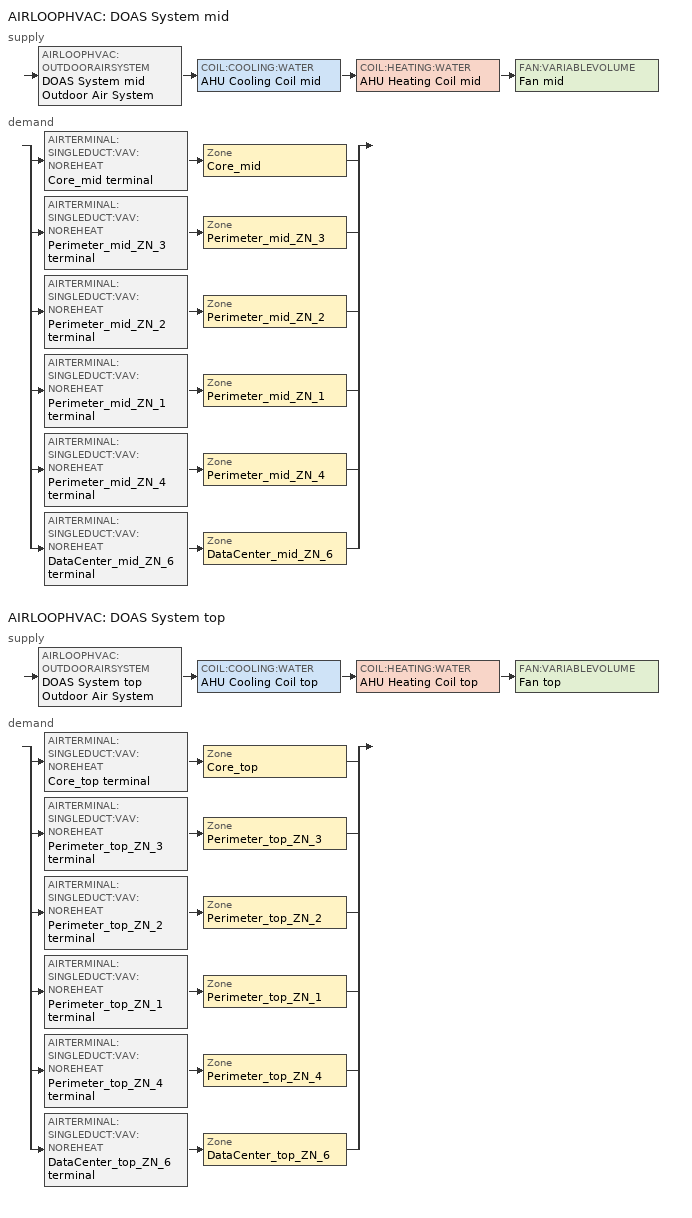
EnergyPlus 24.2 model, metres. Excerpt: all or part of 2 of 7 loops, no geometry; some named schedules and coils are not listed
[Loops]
AIRLOOPHVAC 'DOAS System mid'
 supply: AIRLOOPHVAC:OUTDOORAIRSYSTEM 'DOAS System mid Outdoor Air System' > COIL:COOLING:WATER 'AHU Cooling Coil mid' > COIL:HEATING:WATER 'AHU Heating Coil mid' > FAN:VARIABLEVOLUME 'Fan mid'
 demand: split
  | AIRTERMINAL:SINGLEDUCT:VAV:NOREHEAT 'Core_mid terminal' > Zone 'Core_mid'
  | AIRTERMINAL:SINGLEDUCT:VAV:NOREHEAT 'Perimeter_mid_ZN_3 terminal' > Zone 'Perimeter_mid_ZN_3'
  | AIRTERMINAL:SINGLEDUCT:VAV:NOREHEAT 'Perimeter_mid_ZN_2 terminal' > Zone 'Perimeter_mid_ZN_2'
  | AIRTERMINAL:SINGLEDUCT:VAV:NOREHEAT 'Perimeter_mid_ZN_1 terminal' > Zone 'Perimeter_mid_ZN_1'
  | AIRTERMINAL:SINGLEDUCT:VAV:NOREHEAT 'Perimeter_mid_ZN_4 terminal' > Zone 'Perimeter_mid_ZN_4'
  | AIRTERMINAL:SINGLEDUCT:VAV:NOREHEAT 'DataCenter_mid_ZN_6 terminal' > Zone 'DataCenter_mid_ZN_6'
AIRLOOPHVAC 'DOAS System top'
 supply: AIRLOOPHVAC:OUTDOORAIRSYSTEM 'DOAS System top Outdoor Air System' > COIL:COOLING:WATER 'AHU Cooling Coil top' > COIL:HEATING:WATER 'AHU Heating Coil top' > FAN:VARIABLEVOLUME 'Fan top'
 demand: split
  | AIRTERMINAL:SINGLEDUCT:VAV:NOREHEAT 'Core_top terminal' > Zone 'Core_top'
  | AIRTERMINAL:SINGLEDUCT:VAV:NOREHEAT 'Perimeter_top_ZN_3 terminal' > Zone 'Perimeter_top_ZN_3'
  | AIRTERMINAL:SINGLEDUCT:VAV:NOREHEAT 'Perimeter_top_ZN_2 terminal' > Zone 'Perimeter_top_ZN_2'
  | AIRTERMINAL:SINGLEDUCT:VAV:NOREHEAT 'Perimeter_top_ZN_1 terminal' > Zone 'Perimeter_top_ZN_1'
  | AIRTERMINAL:SINGLEDUCT:VAV:NOREHEAT 'Perimeter_top_ZN_4 terminal' > Zone 'Perimeter_top_ZN_4'
  | AIRTERMINAL:SINGLEDUCT:VAV:NOREHEAT 'DataCenter_top_ZN_6 terminal' > Zone 'DataCenter_top_ZN_6'
[DesignSpecification:OutdoorAir] Outdoor Air Method=Flow/Area; Outdoor Air Flow per Zone Floor Area=0.0004318
SZ DSOA Core_mid; SZ DSOA Perimeter_mid_ZN_3; SZ DSOA Perimeter_mid_ZN_2; SZ DSOA Perimeter_mid_ZN_1; SZ DSOA Perimeter_mid_ZN_4; SZ DSOA Core_top; SZ DSOA Perimeter_top_ZN_3; SZ DSOA Perimeter_top_ZN_2; SZ DSOA Perimeter_top_ZN_1; SZ DSOA Perimeter_top_ZN_4; SZ DSOA DataCenter_mid_ZN_6; SZ DSOA DataCenter_top_ZN_6
[DesignSpecification:ZoneAirDistribution] Zone Air Distribution Effectiveness in Cooling Mode=1; Zone Air Distribution Effectiveness in Heating Mode=1
Name | Minimum Zone Ventilation Efficiency
VAV_Zone_AirDistribution | 0.6
CM DSZAD Building
[Sizing:Zone] Zone Cooling Design Supply Air Temperature Input Method=SupplyAirTemperature; Zone Cooling Design Supply Air Temperature=12.8; Zone Heating Design Supply Air Temperature Input Method=SupplyAirTemperature; Zone Heating Design Supply Air Temperature=40; Zone Cooling Design Supply Air Humidity Ratio=0.0085; Zone Heating Design Supply Air Humidity Ratio=0.008; Cooling Design Air Flow Method=DesignDay; Cooling Design Air Flow Rate=0; Cooling Minimum Air Flow Fraction=0; Heating Design Air Flow Method=DesignDay; Heating Design Air Flow Rate=0; Account for Dedicated Outdoor Air System=Yes; Dedicated Outdoor Air System Control Strategy=NeutralSupplyAir; Dedicated Outdoor Air Low Setpoint Temperature for Design=21.1; Dedicated Outdoor Air High Setpoint Temperature for Design=23.9; Zone Load Sizing Method=Sensible Load Only No Latent Load; Zone Latent Cooling Design Supply Air Humidity Ratio Input Method=HumidityRatioDifference; Zone Cooling Design Supply Air Humidity Ratio Difference=0.005; Zone Latent Heating Design Supply Air Humidity Ratio Input Method=HumidityRatioDifference; Zone Humidification Design Supply Air Humidity Ratio Difference=0.005
Name | Design Specification Outdoor Air Object | Design Specification Zone Air Distribution Object
Core_mid | SZ DSOA Core_mid | VAV_Zone_AirDistribution
Perimeter_mid_ZN_3 | SZ DSOA Perimeter_mid_ZN_3 | VAV_Zone_AirDistribution
Perimeter_mid_ZN_2 | SZ DSOA Perimeter_mid_ZN_2 | VAV_Zone_AirDistribution
Perimeter_mid_ZN_1 | SZ DSOA Perimeter_mid_ZN_1 | VAV_Zone_AirDistribution
Perimeter_mid_ZN_4 | SZ DSOA Perimeter_mid_ZN_4 | VAV_Zone_AirDistribution
Core_top | SZ DSOA Core_top | VAV_Zone_AirDistribution
Perimeter_top_ZN_3 | SZ DSOA Perimeter_top_ZN_3 | VAV_Zone_AirDistribution
Perimeter_top_ZN_2 | SZ DSOA Perimeter_top_ZN_2 | VAV_Zone_AirDistribution
Perimeter_top_ZN_1 | SZ DSOA Perimeter_top_ZN_1 | VAV_Zone_AirDistribution
Perimeter_top_ZN_4 | SZ DSOA Perimeter_top_ZN_4 | VAV_Zone_AirDistribution
DataCenter_mid_ZN_6 | SZ DSOA DataCenter_mid_ZN_6
DataCenter_top_ZN_6 | SZ DSOA DataCenter_top_ZN_6
[SIZING:SYSTEM] Type of Load to Size On=VentilationRequirement; Design Outdoor Air Flow Rate=Autosize; Central Heating Maximum System Air Flow Ratio=Autosize; Preheat Design Temperature=7; Preheat Design Humidity Ratio=0.008; Precool Design Temperature=12.8; Precool Design Humidity Ratio=0.008; Central Cooling Design Supply Air Temperature=12.8; Central Heating Design Supply Air Temperature=12.8; Type of Zone Sum to Use=NonCoincident; 100 Outdoor Air in Cooling=Yes; 100 Outdoor Air in Heating=Yes; Central Cooling Design Supply Air Humidity Ratio=0.0085; Central Heating Design Supply Air Humidity Ratio=0.008; Cooling Supply Air Flow Rate Method=DesignDay; Cooling Supply Air Flow Rate=0; Cooling Supply Air Flow Rate Per Floor Area=0.00996765; Cooling Fraction of Autosized Cooling Supply Air Flow Rate=1; Cooling Supply Air Flow Rate Per Unit Cooling Capacity=3.94755e-05; Heating Supply Air Flow Rate Method=DesignDay; Heating Supply Air Flow Rate=0; Heating Supply Air Flow Rate Per Floor Area=0.00996765; Heating Fraction of Autosized Heating Supply Air Flow Rate=1; Heating Fraction of Autosized Cooling Supply Air Flow Rate=1; Heating Supply Air Flow Rate Per Unit Heating Capacity=3.15882e-05; System Outdoor Air Method=ZoneSum; Zone Maximum Outdoor Air Fraction=1; Cooling Design Capacity Method=CoolingDesignCapacity; Cooling Design Capacity=Autosize; Cooling Design Capacity Per Floor Area=234.7; Fraction of Autosized Cooling Design Capacity=1; Heating Design Capacity Method=HeatingDesignCapacity; Heating Design Capacity=Autosize; Heating Design Capacity Per Floor Area=157; Fraction of Autosized Heating Design Capacity=1; Central Cooling Capacity Control Method=OnOff; Occupant Diversity=autosize
DOAS System mid; DOAS System top
[ZoneControl:Thermostat] Control Type Schedule=Dual Zone Control Type Sched
Name | Zone or ZoneList | Control 1
Core_mid Thermostat | Core_mid | Core_mid Dual SP Control
Perimeter_mid_ZN_3 Thermostat | Perimeter_mid_ZN_3 | Perimeter_mid_ZN_3 Dual SP Control
Perimeter_mid_ZN_2 Thermostat | Perimeter_mid_ZN_2 | Perimeter_mid_ZN_2 Dual SP Control
Perimeter_mid_ZN_1 Thermostat | Perimeter_mid_ZN_1 | Perimeter_mid_ZN_1 Dual SP Control
Perimeter_mid_ZN_4 Thermostat | Perimeter_mid_ZN_4 | Perimeter_mid_ZN_4 Dual SP Control
Core_top Thermostat | Core_top | Core_top Dual SP Control
Perimeter_top_ZN_3 Thermostat | Perimeter_top_ZN_3 | Perimeter_top_ZN_3 Dual SP Control
Perimeter_top_ZN_2 Thermostat | Perimeter_top_ZN_2 | Perimeter_top_ZN_2 Dual SP Control
Perimeter_top_ZN_1 Thermostat | Perimeter_top_ZN_1 | Perimeter_top_ZN_1 Dual SP Control
Perimeter_top_ZN_4 Thermostat | Perimeter_top_ZN_4 | Perimeter_top_ZN_4 Dual SP Control
DataCenter_mid_ZN_6 Thermostat | DataCenter_mid_ZN_6 | DataCenter Cooling Setpoints Dual SP Control
DataCenter_top_ZN_6 Thermostat | DataCenter_top_ZN_6 | DataCenter Cooling Setpoints Dual SP Control
[ThermostatSetpoint:DualSetpoint]
Name | Heating Setpoint Temperature Schedule | Cooling Setpoint Temperature Schedule
DataCenter Cooling Setpoints Dual SP Control | HTGSETP_DC_SCH | CLGSETP_DC_SCH
Core_mid Dual SP Control; Perimeter_mid_ZN_3 Dual SP Control; Perimeter_mid_ZN_1 Dual SP Control; Perimeter_mid_ZN_4 Dual SP Control; Core_top Dual SP Control; Perimeter_top_ZN_3 Dual SP Control; Perimeter_top_ZN_2 Dual SP Control; Perimeter_top_ZN_1 Dual SP Control; Perimeter_top_ZN_4 Dual SP Control | HTGSETP_SCH_YES_OPTIMUM | CLGSETP_SCH_YES_OPTIMUM
Perimeter_mid_ZN_2 Dual SP Control | HTGSETP_SCH_YES_OPTIMUM_w_SB | CLGSETP_SCH_YES_OPTIMUM_w_SB
[AIRTERMINAL:SINGLEDUCT:VAV:NOREHEAT] Availability Schedule=Always On Discrete hvac_library; Maximum Air Flow Rate=Autosize; Zone Minimum Air Flow Input Method=Constant; Constant Minimum Air Flow Fraction=0.3; Fixed Minimum Air Flow Rate=autosize
Core_mid terminal; Perimeter_mid_ZN_3 terminal; Perimeter_mid_ZN_2 terminal; Perimeter_mid_ZN_1 terminal; Perimeter_mid_ZN_4 terminal; DataCenter_mid_ZN_6 terminal; Core_top terminal; Perimeter_top_ZN_3 terminal; Perimeter_top_ZN_2 terminal; Perimeter_top_ZN_1 terminal; Perimeter_top_ZN_4 terminal; DataCenter_top_ZN_6 terminal
[Zone equipment]
Core_mid: Core_mid terminal, Core_mid FourPipeFanCoil
Perimeter_mid_ZN_3: Perimeter_mid_ZN_3 terminal, Perimeter_mid_ZN_3 FourPipeFanCoil
Perimeter_mid_ZN_2: Perimeter_mid_ZN_2 terminal, Perimeter_mid_ZN_2 FourPipeFanCoil
Perimeter_mid_ZN_1: Perimeter_mid_ZN_1 terminal, Perimeter_mid_ZN_1 FourPipeFanCoil
Perimeter_mid_ZN_4: Perimeter_mid_ZN_4 terminal, Perimeter_mid_ZN_4 FourPipeFanCoil
DataCenter_mid_ZN_6: DataCenter_mid_ZN_6 terminal, DataCenter_mid_ZN_6 FourPipeFanCoil
Core_top: Core_top terminal, Core_top FourPipeFanCoil
Perimeter_top_ZN_3: Perimeter_top_ZN_3 terminal, Perimeter_top_ZN_3 FourPipeFanCoil
Perimeter_top_ZN_2: Perimeter_top_ZN_2 terminal, Perimeter_top_ZN_2 FourPipeFanCoil
Perimeter_top_ZN_1: Perimeter_top_ZN_1 terminal, Perimeter_top_ZN_1 FourPipeFanCoil
Perimeter_top_ZN_4: Perimeter_top_ZN_4 terminal, Perimeter_top_ZN_4 FourPipeFanCoil
DataCenter_top_ZN_6: DataCenter_top_ZN_6 terminal, DataCenter_top_ZN_6 FourPipeFanCoil
[FAN:VARIABLEVOLUME] Availability Schedule=Always On Discrete hvac_library; Fan Total Efficiency=0.6; Pressure Rise=500; Maximum Flow Rate=Autosize; Fan Power Minimum Flow Rate Input Method=FixedFlowRate; Fan Power Minimum Flow Fraction=0; Fan Power Minimum Air Flow Rate=0; Motor Efficiency=0.93; Motor In Airstream Fraction=1; Fan Power Coefficient 1=0.0013; Fan Power Coefficient 2=0.147; Fan Power Coefficient 3=0.9506; Fan Power Coefficient 4=-0.0998; Fan Power Coefficient 5=0; EndUse Subcategory=General
Fan mid; Fan top
[COIL:COOLING:WATER] Availability Schedule=Always On Discrete hvac_library; Design Water Flow Rate=Autosize; Design Air Flow Rate=Autosize; Design Inlet Water Temperature=Autosize; Design Inlet Air Temperature=Autosize; Design Outlet Air Temperature=Autosize; Design Inlet Air Humidity Ratio=Autosize; Design Outlet Air Humidity Ratio=Autosize; Type of Analysis=SimpleAnalysis; Heat Exchanger Configuration=CrossFlow
AHU Cooling Coil mid; AHU Cooling Coil top
[COIL:HEATING:WATER] Availability Schedule=Always On Discrete hvac_library; UFactor Times Area Value=Autosize; Maximum Water Flow Rate=Autosize; Performance Input Method=UFactorTimesAreaAndDesignWaterFlowRate; Rated Capacity=Autosize; Rated Inlet Water Temperature=60; Rated Inlet Air Temperature=16.6; Rated Outlet Water Temperature=40; Rated Outlet Air Temperature=32.2; Rated Ratio for Air and Water Convection=0.5; Design Water Temperature Difference=20
AHU Heating Coil mid; AHU Heating Coil top
[AirLoopHVAC:UnitaryHeatPump:WaterToAir] Availability Schedule=Always_On; Supply Air Flow Rate=autosize; Heating Convergence=0.001; Cooling Convergence=0.001; Maximum Supply Air Temperature from Supplemental Heater=50; Fan Placement=BlowThrough; Supply Air Fan Operating Mode Schedule=SupplyFanSch
Name | Controlling Zone or Thermostat Location | Supply Air Fan | Heating Coil | Cooling Coil | Supplemental Heating Coil
AirLoop DataCenter mid DXAC Heat Pump | DataCenter_mid_ZN_6 | AirLoop DataCenter mid Supply Fan | AirLoop DataCenter mid Heating Coil | AirLoop DataCenter mid Cooling Coil | AirLoop DataCenter mid_SuppHeatCoil
AirLoop DataCenter top DXAC Heat Pump | DataCenter_top_ZN_6 | AirLoop DataCenter top Supply Fan | AirLoop DataCenter top Heating Coil | AirLoop DataCenter top Cooling Coil | AirLoop DataCenter top_SuppHeatCoil
[CONTROLLER:WATERCOIL] Actuator Variable=Flow; Controller Convergence Tolerance=autosize; Maximum Actuated Flow=autosize; Minimum Actuated Flow=0
Name | Control Variable | Action
AHU Cooling Coil mid Controller; AHU Cooling Coil top Controller | HumidityRatio | Reverse
AHU Heating Coil mid Controller; AHU Heating Coil top Controller | Temperature | Normal
[CONTROLLER:OUTDOORAIR] Minimum Outdoor Air Flow Rate=0; Maximum Outdoor Air Flow Rate=Autosize; Economizer Control Type=NoEconomizer; Economizer Control Action Type=ModulateFlow; Economizer Maximum Limit DryBulb Temperature=28; Economizer Maximum Limit Enthalpy=64000; Economizer Minimum Limit DryBulb Temperature=-100; Lockout Type=NoLockout; Minimum Limit Type=FixedMinimum; High Humidity Control=No; High Humidity Outdoor Air Flow Ratio=1; Control High Indoor Humidity Based on Outdoor Humidity Ratio=Yes; Heat Recovery Bypass Control Type=BypassWhenWithinEconomizerLimits; Economizer Operation Staging=InterlockedWithMechanicalCooling
DOAS System mid Outdoor Air System Controller; DOAS System top Outdoor Air System Controller
[Controller:MechanicalVentilation] Availability Schedule=MinOA_MotorizedDamper_Sched; Design Specification Zone Air Distribution Object Name 1=CM DSZAD Building
Name | Demand Controlled Ventilation | System Outdoor Air Method | Zone or ZoneList 1 | Design Specification Outdoor Air Object Name 1 | Zone or ZoneList 2 | Design Specification Outdoor Air Object Name 2 | Design Specification Zone Air Distribution Object Name 2 | Zone or ZoneList 3 | Design Specification Outdoor Air Object Name 3 | Design Specification Zone Air Distribution Object Name 3 | Zone or ZoneList 4 | Design Specification Outdoor Air Object Name 4 | Design Specification Zone Air Distribution Object Name 4 | Zone or ZoneList 5 | Design Specification Outdoor Air Object Name 5 | Design Specification Zone Air Distribution Object Name 5
VAV_mid WITH REHEAT_DCV | Yes | Standard62.1VentilationRateProcedure | Core_mid | SZ DSOA Core_mid | Perimeter_mid_ZN_3 | SZ DSOA Perimeter_mid_ZN_3 | CM DSZAD Building | Perimeter_mid_ZN_2 | SZ DSOA Perimeter_mid_ZN_2 | CM DSZAD Building | Perimeter_mid_ZN_1 | SZ DSOA Perimeter_mid_ZN_1 | CM DSZAD Building | Perimeter_mid_ZN_4 | SZ DSOA Perimeter_mid_ZN_4 | CM DSZAD Building
VAV_top WITH REHEAT_DCV | Yes | Standard62.1VentilationRateProcedure | Core_top | SZ DSOA Core_top | Perimeter_top_ZN_3 | SZ DSOA Perimeter_top_ZN_3 | CM DSZAD Building | Perimeter_top_ZN_2 | SZ DSOA Perimeter_top_ZN_2 | CM DSZAD Building | Perimeter_top_ZN_1 | SZ DSOA Perimeter_top_ZN_1 | CM DSZAD Building | Perimeter_top_ZN_4 | SZ DSOA Perimeter_top_ZN_4 | CM DSZAD Building
DataCenter_mid_ZN_6_DCV | No | ZoneSum | DataCenter_mid_ZN_6 | SZ DSOA DataCenter_mid_ZN_6
DataCenter_top_ZN_6_DCV | No | ZoneSum | DataCenter_top_ZN_6 | SZ DSOA DataCenter_top_ZN_6
[AIRLOOPHVAC] Design Supply Air Flow Rate=AutoSize; Design Return Air Flow Fraction of Supply Air Flow=1
DOAS System mid; DOAS System top
[EnergyManagementSystem:Sensor]
Name | OutputVariable or OutputMeter Index Key | OutputVariable or OutputMeter
Core_mid_LSr | Core_mid | Zone Lights Electricity Rate
Core_mid_Occ_Sensor | Core_mid | People Occupant Count
Core_top_LSr | Core_top | Zone Lights Electricity Rate
Core_top_Occ_Sensor | Core_top | People Occupant Count
Perimeter_mid_ZN_3_LSr | Perimeter_mid_ZN_3 | Zone Lights Electricity Rate
Perimeter_mid_ZN_3_Occ_Sensor | Perimeter_mid_ZN_3 | People Occupant Count
Perimeter_mid_ZN_2_LSr | Perimeter_mid_ZN_2 | Zone Lights Electricity Rate
Perimeter_mid_ZN_2_Occ_Sensor | Perimeter_mid_ZN_2 | People Occupant Count
Perimeter_mid_ZN_1_LSr | Perimeter_mid_ZN_1 | Zone Lights Electricity Rate
Perimeter_mid_ZN_1_Occ_Sensor | Perimeter_mid_ZN_1 | People Occupant Count
Perimeter_mid_ZN_4_LSr | Perimeter_mid_ZN_4 | Zone Lights Electricity Rate
Perimeter_mid_ZN_4_Occ_Sensor | Perimeter_mid_ZN_4 | People Occupant Count
Perimeter_top_ZN_3_LSr | Perimeter_top_ZN_3 | Zone Lights Electricity Rate
Perimeter_top_ZN_3_Occ_Sensor | Perimeter_top_ZN_3 | People Occupant Count
Perimeter_top_ZN_2_LSr | Perimeter_top_ZN_2 | Zone Lights Electricity Rate
Perimeter_top_ZN_2_Occ_Sensor | Perimeter_top_ZN_2 | People Occupant Count
Perimeter_top_ZN_1_LSr | Perimeter_top_ZN_1 | Zone Lights Electricity Rate
Perimeter_top_ZN_1_Occ_Sensor | Perimeter_top_ZN_1 | People Occupant Count
Perimeter_top_ZN_4_LSr | Perimeter_top_ZN_4 | Zone Lights Electricity Rate
Perimeter_top_ZN_4_Occ_Sensor | Perimeter_top_ZN_4 | People Occupant Count
[EnergyManagementSystem:InternalVariable] Internal Data Type=Zone Floor Area
Name | Internal Data Index Key
Core_mid_Area | Core_mid
Core_top_Area | Core_top
Perimeter_mid_ZN_3_Area | Perimeter_mid_ZN_3
Perimeter_mid_ZN_2_Area | Perimeter_mid_ZN_2
Perimeter_mid_ZN_1_Area | Perimeter_mid_ZN_1
Perimeter_mid_ZN_4_Area | Perimeter_mid_ZN_4
Perimeter_top_ZN_3_Area | Perimeter_top_ZN_3
Perimeter_top_ZN_2_Area | Perimeter_top_ZN_2
Perimeter_top_ZN_1_Area | Perimeter_top_ZN_1
Perimeter_top_ZN_4_Area | Perimeter_top_ZN_4
[SETPOINTMANAGER:SCHEDULED] Control Variable=Temperature
Name | Schedule | Setpoint Node or NodeList
AHU Setpoint Manager mid | AHU Setpoint Manager mid Schedule | DOAS System mid Supply Outlet Node
AHU Setpoint Manager Dehum mid | AHU Setpoint Manager Dehum mid Schedule | AHU Cooling Coil mid_air_outlet
AHU Setpoint Manager top | AHU Setpoint Manager top Schedule | DOAS System top Supply Outlet Node
AHU Setpoint Manager Dehum top | AHU Setpoint Manager Dehum top Schedule | AHU Cooling Coil top_air_outlet
[SETPOINTMANAGER:MIXEDAIR] Control Variable=Temperature
Name | Setpoint Node or NodeList
DOAS System mid Outdoor Air System Controller mixed_air SPM | DOAS System mid Outdoor Air System Controller mixed_air
AHU Cooling Coil mid_air_outlet SPM | AHU Cooling Coil mid_air_outlet
Fan mid air inlet SPM | Fan mid air inlet
DOAS System top Outdoor Air System Controller mixed_air SPM | DOAS System top Outdoor Air System Controller mixed_air
AHU Cooling Coil top_air_outlet SPM | AHU Cooling Coil top_air_outlet
Fan top air inlet SPM | Fan top air inlet
[Schedule:Compact]
ALWAYS_ON; SupplyFanSch: Through: 12/31, For: AllDays, Until: 24:00, 1
HTGSETP_SCH_YES_OPTIMUM: Through: 12/31, For: WinterDesignDay, Until: 05:00, 15.6, Until: 06:00, 17.6, Until: 07:00, 19.6, Until: 22:00, 21, Until: 24:00, 15.6, For: Weekdays, Until: 04:00, 15.6, Until: 05:00, 17.8, Until: 06:00, 20, Until: 22:00, 21, Until: 24:00, 15.6, For SummerDesignDay, Until: 24:00, 15.6, For: Saturday, Until: 04:00, 15.6, Until: 05:00, 17.8, Until: 06:00, 20, Until: 17:00, 21, Until: 24:00, 15.6, For: Sunday Holidays AllOtherDays, Until: 24:00, 15.6
HTGSETP_SCH_YES_OPTIMUM_w_SB: Through: 12/31, For: Weekdays, Until: 01:00, 15.6, Until: 02:00, 15.6, Until: 03:00, 15.6, Until: 04:00, 15.6, Until: 05:00, 17.8, Until: 06:00, 20, Until: 07:00, 21, Until: 08:00, 21, Until: 09:00, 21, Until: 10:00, 21, Until: 11:00, 20.4444, Until: 12:00, 21, Until: 13:00, 20.4444, Until: 14:00, 21, Until: 15:00, 20.4444, Until: 16:00, 21, Until: 17:00, 21, Until: 18:00, 21, Until: 19:00, 21, Until: 20:00, 21, Until: 21:00, 21, Until: 22:00, 21, Until: 23:00, 15.6, Until: 24:00, 15.6, For: Saturday, Until: 01:00, 15.6, Until: 02:00, 15.6, Until: 03:00, 15.6, Until: 04:00, 15.6, Until: 05:00, 17.8, Until: 06:00, 20, Until: 07:00, 21, Until: 08:00, 21, Until: 09:00, 21, Until: 10:00, 21, Until: 11:00, 20.4444, Until: 12:00, 21, Until: 13:00, 20.4444, Until: 14:00, 21, Until: 15:00, 20.4444, Until: 16:00, 21, Until: 17:00, 21, Until: 18:00, 15.6, Until: 19:00, 15.6, Until: 20:00, 15.6, Until: 21:00, 15.6, Until: 22:00, 15.6, Until: 23:00, 15.6, Until: 24:00, 15.6, For: WinterDesignDay, Until: 05:00, 15.6, Until: 06:00, 17.6, Until: 07:00, 19.6, Until: 22:00, 21, Until: 24:00, 15.6, For SummerDesignDay, Until: 24:00, 15.6, For:Sunday Holidays AllOtherDays, Until: 24:00, 15.6
CLGSETP_SCH_YES_OPTIMUM: Through: 12/31, For: SummerDesignDay, Until: 05:00, 26.7, Until: 06:00, 25.7, Until: 07:00, 25, Until: 22:00, 24, Until: 24:00, 26.7, For: Weekdays, Until: 04:00, 26.7, Until: 05:00, 25.6, Until: 06:00, 25, Until: 22:00, 24, Until: 24:00, 26.7, For: Saturday, Until: 04:00, 26.7, Until: 05:00, 25.6, Until: 06:00, 25, Until: 17:00, 24, Until: 24:00, 26.7, For WinterDesignDay, Until: 24:00, 26.7, For: Sunday Holidays AllOtherDays, Until: 24:00, 26.7
CLGSETP_SCH_YES_OPTIMUM_w_SB: Through: 12/31, For: Weekdays, Until: 01:00, 26.7, Until: 02:00, 26.7, Until: 03:00, 26.7, Until: 04:00, 26.7, Until: 05:00, 25.6, Until: 06:00, 25, Until: 07:00, 24, Until: 08:00, 24, Until: 09:00, 24, Until: 10:00, 24, Until: 11:00, 24.5556, Until: 12:00, 24, Until: 13:00, 24.5556, Until: 14:00, 24, Until: 15:00, 24.5556, Until: 16:00, 24, Until: 17:00, 24, Until: 18:00, 24, Until: 19:00, 24, Until: 20:00, 24, Until: 21:00, 24, Until: 22:00, 24, Until: 23:00, 26.7, Until: 24:00, 26.7, For: Saturday, Until: 01:00, 26.7, Until: 02:00, 26.7, Until: 03:00, 26.7, Until: 04:00, 26.7, Until: 05:00, 25.6, Until: 06:00, 25, Until: 07:00, 24, Until: 08:00, 24, Until: 09:00, 24, Until: 10:00, 24, Until: 11:00, 24.5556, Until: 12:00, 24, Until: 13:00, 24.5556, Until: 14:00, 24, Until: 15:00, 24.5556, Until: 16:00, 24, Until: 17:00, 24, Until: 18:00, 26.7, Until: 19:00, 26.7, Until: 20:00, 26.7, Until: 21:00, 26.7, Until: 22:00, 26.7, Until: 23:00, 26.7, Until: 24:00, 26.7, For: SummerDesignDay, Until: 05:00, 26.7, Until: 06:00, 25.7, Until: 07:00, 25, Until: 22:00, 24, Until: 24:00, 26.7, For WinterDesignDay, Until: 24:00, 26.7, For:Sunday Holidays AllOtherDays, Until: 24:00, 26.7
MinOA_MotorizedDamper_Sched: Through: 12/31, For: Weekdays SummerDesignDay, Until: 07:00, 0, Until: 22:00, 1, Until: 24:00, 0, For: Saturday WinterDesignDay, Until: 07:00, 0, Until: 18:00, 1, Until: 24:00, 0, For: Sunday Holidays AllOtherDays, Until: 24:00, 0
Dual Zone Control Type Sched: Through: 12/31, For: AllDays, Until: 24:00, 4
HTGSETP_DC_SCH: THROUGH: 12/31, FOR:AllDays, UNTIL: 24:00, 18
[SCHEDULE:COMPACT]
Always On Discrete hvac_library: Through: 12/31, For: AllDays, Until: 24:00, 1
AHU Setpoint Manager mid Schedule; AHU Setpoint Manager top Schedule: Through: 12/31, For: AllDays, Until: 24:00, 12.8
AHU Setpoint Manager Dehum mid Schedule; AHU Setpoint Manager Dehum top Schedule: Through: 12/31, For: AllDays, Until: 24:00, 0.008
